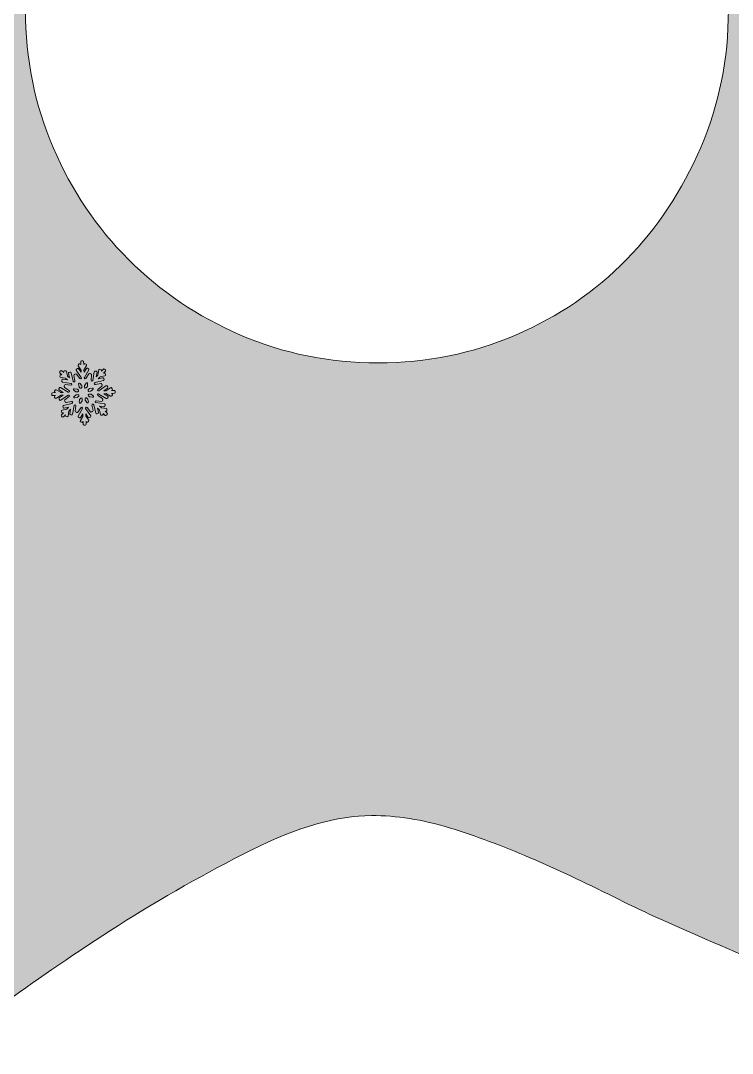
# Model space of a CAD drawing. Header units: millimetres. Extents: x 6 to 192, y -123 to -19.
# Drawn here: x 119.6 to 151.97, y -117.67 to -70.74 of the extents above; entities that cross this region are included whole.
import ezdxf

# ---------------------------------------------------------------- set-up
doc = ezdxf.new("R2010")
doc.units = ezdxf.units.MM
doc.header["$MEASUREMENT"] = 0
doc.layers.add('engraving', color=7, linetype='Continuous')
doc.layers.add('Layer 1', color=7, linetype='Continuous')

msp = doc.modelspace()

# ---------------------------------------------------------------- hatches: boundary and pattern name
at = {"layer": 'Layer 1'}
h = msp.add_hatch(color=2, dxfattribs=at)
h.dxf.hatch_style = 2
edge = h.paths.add_edge_path()
edge.add_spline(control_points=[(177.812, -93.85), (176.467, -94.657), (175.24, -95.279), (174.131, -95.716), (173.022, -96.154), (171.927, -96.439), (170.853, -96.573), (169.777, -96.709), (168.668, -96.691), (167.525, -96.523), (166.382, -96.356), (165.071, -96.069), (163.592, -95.665), (166.349, -92.372), (168.685, -88.49), (170.601, -84.018), (172.518, -79.547), (173.475, -74.992), (173.475, -70.352), (173.475, -65.108), (172.483, -60.184), (170.5, -55.578), (168.516, -50.974), (165.811, -46.956), (162.382, -43.527), (158.953, -40.098), (154.935, -37.393), (150.331, -35.409), (148.214, -34.498), (146.029, -33.798), (143.778, -33.306), (143.229, -31.368), (141.514, -29.909), (139.444, -29.751), (140.949, -28.636), (141.929, -26.852), (141.929, -24.835), (141.929, -21.455), (139.189, -18.715), (135.808, -18.715), (132.428, -18.715), (129.688, -21.455), (129.688, -24.835), (129.688, -26.852), (130.667, -28.636), (132.172, -29.751), (130.144, -29.906), (128.457, -31.31), (127.874, -33.19), (125.431, -33.686), (123.067, -34.425), (120.782, -35.409), (116.177, -37.393), (112.159, -40.098), (108.731, -43.527), (105.302, -46.956), (102.595, -50.974), (100.612, -55.578), (98.628, -60.184), (97.637, -65.108), (97.637, -70.352), (97.637, -75.395), (98.527, -80.102), (100.31, -84.472), (102.09, -88.843), (104.596, -92.74), (107.823, -96.17), (106.209, -97.516), (104.747, -98.809), (103.436, -100.053), (102.125, -101.298), (100.998, -102.39), (100.058, -103.33), (99.115, -104.272), (98.174, -105.347), (97.234, -106.557), (97.234, -106.557), (116.799, -116.844), (116.799, -116.844), (116.865, -116.844), (117.605, -116.322), (119.017, -115.28), (120.429, -114.237), (122.108, -113.095), (124.059, -111.851), (126.009, -110.607), (128.026, -109.464), (130.111, -108.423), (132.193, -107.38), (134.009, -106.86), (135.556, -106.86), (136.699, -106.86), (137.876, -107.044), (139.086, -107.414), (140.296, -107.783), (141.523, -108.237), (142.767, -108.776), (144.01, -109.313), (145.271, -109.901), (146.548, -110.541), (147.825, -111.178), (149.104, -111.767), (150.381, -112.306), (152.196, -113.112), (154.045, -113.884), (155.927, -114.625), (157.81, -115.364), (159.725, -115.986), (161.676, -116.491), (163.626, -116.995), (165.625, -117.331), (167.677, -117.499), (169.727, -117.666), (171.827, -117.583), (173.979, -117.247), (176.869, -116.776), (179.426, -116.07), (181.644, -115.129), (183.863, -114.187), (185.744, -113.247), (187.292, -112.306), (189.039, -111.162), (190.585, -109.951), (191.93, -108.674), (191.93, -108.674), (177.812, -93.85), (177.812, -93.85)], knot_values=[0, 0, 0, 0, 1, 1, 1, 2, 2, 2, 3, 3, 3, 4, 4, 4, 5, 5, 5, 6, 6, 6, 7, 7, 7, 8, 8, 8, 9, 9, 9, 10, 10, 10, 11, 11, 11, 12, 12, 12, 13, 13, 13, 14, 14, 14, 15, 15, 15, 16, 16, 16, 17, 17, 17, 18, 18, 18, 19, 19, 19, 20, 20, 20, 21, 21, 21, 22, 22, 22, 23, 23, 23, 24, 24, 24, 25, 25, 25, 26, 26, 26, 27, 27, 27, 28, 28, 28, 29, 29, 29, 30, 30, 30, 31, 31, 31, 32, 32, 32, 33, 33, 33, 34, 34, 34, 35, 35, 35, 36, 36, 36, 37, 37, 37, 38, 38, 38, 39, 39, 39, 40, 40, 40, 41, 41, 41, 42, 42, 42, 42], degree=3, periodic=1)
edge = h.paths.add_edge_path()
edge.add_spline(control_points=[(132.001, -24.835), (132.001, -22.736), (133.709, -21.028), (135.808, -21.028), (137.908, -21.028), (139.616, -22.736), (139.616, -24.835), (139.616, -26.935), (137.908, -28.643), (135.808, -28.643), (133.709, -28.643), (132.001, -26.935), (132.001, -24.835)], knot_values=[0, 0, 0, 0, 1, 1, 1, 2, 2, 2, 3, 3, 3, 4, 4, 4, 4], degree=3, periodic=1)
edge = h.paths.add_edge_path()
edge.add_spline(control_points=[(150.532, -76.504), (149.691, -78.455), (148.566, -80.152), (147.154, -81.597), (145.742, -83.044), (144.061, -84.186), (142.111, -85.026), (140.16, -85.867), (138.078, -86.286), (135.859, -86.286), (133.64, -86.286), (131.556, -85.867), (129.607, -85.026), (127.655, -84.186), (125.958, -83.044), (124.513, -81.597), (123.067, -80.152), (121.924, -78.455), (121.085, -76.504), (120.243, -74.555), (119.824, -72.47), (119.824, -70.252), (119.824, -68.033), (120.243, -65.95), (121.085, -63.999), (121.924, -62.05), (123.067, -60.369), (124.513, -58.957), (125.958, -57.545), (127.655, -56.42), (129.607, -55.578), (131.556, -54.738), (133.64, -54.318), (135.859, -54.318), (138.078, -54.318), (140.16, -54.738), (142.111, -55.578), (144.061, -56.42), (145.742, -57.545), (147.154, -58.957), (148.566, -60.369), (149.691, -62.05), (150.532, -63.999), (151.372, -65.95), (151.793, -68.033), (151.793, -70.252), (151.793, -72.47), (151.372, -74.555), (150.532, -76.504)], knot_values=[0, 0, 0, 0, 1, 1, 1, 2, 2, 2, 3, 3, 3, 4, 4, 4, 5, 5, 5, 6, 6, 6, 7, 7, 7, 8, 8, 8, 9, 9, 9, 10, 10, 10, 11, 11, 11, 12, 12, 12, 13, 13, 13, 14, 14, 14, 15, 15, 15, 16, 16, 16, 16], degree=3, periodic=1)

# ---------------------------------------------------------------- linework, layer by layer
at = {"layer": 'engraving', "lineweight": 0}
for points, knots in [([(123.904, -87.576), (123.903, -87.554), (123.885, -87.537), (123.863, -87.538), (123.863, -87.538), (123.737, -87.543), (123.737, -87.543), (123.737, -87.543), (123.76, -87.526), (123.76, -87.526), (123.778, -87.514), (123.782, -87.489), (123.77, -87.471), (123.77, -87.471), (123.74, -87.429), (123.74, -87.429), (123.728, -87.41), (123.703, -87.406), (123.685, -87.419), (123.685, -87.419), (123.506, -87.545), (123.506, -87.545), (123.499, -87.55), (123.492, -87.552), (123.484, -87.552), (123.484, -87.552), (123.388, -87.556), (123.388, -87.556), (123.388, -87.556), (123.558, -87.436), (123.558, -87.436), (123.576, -87.423), (123.58, -87.399), (123.568, -87.381), (123.568, -87.381), (123.538, -87.338), (123.538, -87.338), (123.526, -87.32), (123.501, -87.316), (123.483, -87.329), (123.483, -87.329), (123.157, -87.559), (123.157, -87.559), (123.151, -87.563), (123.143, -87.566), (123.136, -87.566), (123.136, -87.566), (123.134, -87.566), (123.134, -87.566), (123.095, -87.568), (123.077, -87.519), (123.108, -87.495), (123.108, -87.495), (123.303, -87.341), (123.303, -87.341), (123.32, -87.328), (123.323, -87.303), (123.31, -87.286), (123.31, -87.286), (123.304, -87.278), (123.304, -87.278), (123.3, -87.273), (123.297, -87.267), (123.296, -87.261), (123.296, -87.261), (123.294, -87.251), (123.294, -87.251), (123.29, -87.23), (123.269, -87.216), (123.248, -87.22), (123.248, -87.22), (123.001, -87.269), (123.001, -87.269), (122.963, -87.277), (122.938, -87.232), (122.964, -87.203), (122.964, -87.203), (122.968, -87.199), (122.968, -87.199), (122.973, -87.193), (122.98, -87.189), (122.988, -87.187), (122.988, -87.187), (123.366, -87.092), (123.366, -87.092), (123.387, -87.087), (123.4, -87.065), (123.395, -87.044), (123.395, -87.044), (123.382, -86.994), (123.382, -86.994), (123.377, -86.973), (123.356, -86.96), (123.334, -86.965), (123.334, -86.965), (123.136, -87.015), (123.136, -87.015), (123.136, -87.015), (123.204, -86.94), (123.204, -86.94), (123.21, -86.934), (123.216, -86.93), (123.224, -86.928), (123.224, -86.928), (123.431, -86.876), (123.431, -86.876), (123.453, -86.871), (123.465, -86.849), (123.46, -86.828), (123.46, -86.828), (123.448, -86.778), (123.448, -86.778), (123.442, -86.756), (123.421, -86.743), (123.4, -86.749), (123.4, -86.749), (123.373, -86.756), (123.373, -86.756), (123.373, -86.756), (123.461, -86.658), (123.461, -86.658), (123.476, -86.642), (123.475, -86.617), (123.459, -86.602), (123.459, -86.602), (123.422, -86.567), (123.422, -86.567), (123.405, -86.552), (123.38, -86.553), (123.365, -86.569), (123.365, -86.569), (123.28, -86.663), (123.28, -86.663), (123.28, -86.663), (123.285, -86.635), (123.285, -86.635), (123.289, -86.613), (123.275, -86.593), (123.253, -86.589), (123.253, -86.589), (123.203, -86.58), (123.203, -86.58), (123.181, -86.576), (123.16, -86.59), (123.157, -86.612), (123.157, -86.612), (123.119, -86.83), (123.119, -86.83), (123.117, -86.838), (123.114, -86.845), (123.109, -86.85), (123.109, -86.85), (123.044, -86.922), (123.044, -86.922), (123.044, -86.922), (123.08, -86.715), (123.08, -86.715), (123.083, -86.694), (123.069, -86.673), (123.048, -86.669), (123.048, -86.669), (122.997, -86.66), (122.997, -86.66), (122.976, -86.656), (122.955, -86.671), (122.951, -86.692), (122.951, -86.692), (122.882, -87.089), (122.882, -87.089), (122.881, -87.097), (122.877, -87.104), (122.872, -87.109), (122.872, -87.109), (122.872, -87.109), (122.872, -87.109), (122.846, -87.138), (122.799, -87.116), (122.804, -87.078), (122.804, -87.078), (122.834, -86.831), (122.834, -86.831), (122.836, -86.809), (122.821, -86.789), (122.799, -86.786), (122.799, -86.786), (122.79, -86.785), (122.79, -86.785), (122.784, -86.784), (122.778, -86.782), (122.773, -86.779), (122.773, -86.779), (122.765, -86.773), (122.765, -86.773), (122.746, -86.761), (122.721, -86.766), (122.709, -86.784), (122.709, -86.784), (122.571, -86.994), (122.571, -86.994), (122.55, -87.026), (122.5, -87.012), (122.498, -86.974), (122.498, -86.974), (122.498, -86.969), (122.498, -86.969), (122.498, -86.962), (122.499, -86.954), (122.503, -86.947), (122.503, -86.947), (122.704, -86.609), (122.704, -86.609), (122.715, -86.59), (122.709, -86.566), (122.691, -86.555), (122.691, -86.555), (122.647, -86.528), (122.647, -86.528), (122.628, -86.516), (122.604, -86.522), (122.592, -86.542), (122.592, -86.542), (122.488, -86.718), (122.488, -86.718), (122.488, -86.718), (122.484, -86.616), (122.484, -86.616), (122.483, -86.609), (122.485, -86.601), (122.489, -86.594), (122.489, -86.594), (122.599, -86.409), (122.599, -86.409), (122.61, -86.39), (122.604, -86.366), (122.586, -86.354), (122.586, -86.354), (122.542, -86.328), (122.542, -86.328), (122.523, -86.316), (122.499, -86.322), (122.487, -86.341), (122.487, -86.341), (122.473, -86.365), (122.473, -86.365), (122.473, -86.365), (122.468, -86.233), (122.468, -86.233), (122.467, -86.211), (122.449, -86.194), (122.427, -86.195), (122.427, -86.195), (122.376, -86.197), (122.376, -86.197), (122.354, -86.198), (122.337, -86.216), (122.338, -86.238), (122.338, -86.238), (122.343, -86.365), (122.343, -86.365), (122.343, -86.365), (122.327, -86.343), (122.327, -86.343), (122.315, -86.325), (122.29, -86.32), (122.272, -86.333), (122.272, -86.333), (122.23, -86.363), (122.23, -86.363), (122.212, -86.375), (122.208, -86.4), (122.22, -86.418), (122.22, -86.418), (122.346, -86.6), (122.346, -86.6), (122.351, -86.606), (122.353, -86.613), (122.353, -86.621), (122.353, -86.621), (122.357, -86.718), (122.357, -86.718), (122.357, -86.718), (122.239, -86.547), (122.239, -86.547), (122.226, -86.529), (122.201, -86.524), (122.183, -86.537), (122.183, -86.537), (122.142, -86.567), (122.142, -86.567), (122.124, -86.579), (122.119, -86.604), (122.132, -86.622), (122.132, -86.622), (122.361, -86.953), (122.361, -86.953), (122.365, -86.959), (122.367, -86.966), (122.368, -86.974), (122.368, -86.974), (122.368, -86.974), (122.368, -86.974), (122.369, -87.013), (122.32, -87.031), (122.296, -87), (122.296, -87), (122.146, -86.805), (122.146, -86.805), (122.133, -86.787), (122.107, -86.784), (122.09, -86.798), (122.09, -86.798), (122.083, -86.804), (122.083, -86.804), (122.078, -86.808), (122.072, -86.81), (122.066, -86.811), (122.066, -86.811), (122.056, -86.813), (122.056, -86.813), (122.035, -86.818), (122.021, -86.838), (122.025, -86.86), (122.025, -86.86), (122.074, -87.109), (122.074, -87.109), (122.082, -87.147), (122.036, -87.172), (122.008, -87.146), (122.008, -87.146), (122.006, -87.143), (122.006, -87.143), (122, -87.138), (121.996, -87.131), (121.995, -87.124), (121.995, -87.124), (121.9, -86.74), (121.9, -86.74), (121.894, -86.719), (121.873, -86.706), (121.851, -86.711), (121.851, -86.711), (121.802, -86.723), (121.802, -86.723), (121.781, -86.729), (121.768, -86.75), (121.773, -86.772), (121.773, -86.772), (121.823, -86.972), (121.823, -86.972), (121.823, -86.972), (121.749, -86.903), (121.749, -86.903), (121.744, -86.898), (121.74, -86.891), (121.738, -86.884), (121.738, -86.884), (121.686, -86.673), (121.686, -86.673), (121.68, -86.652), (121.659, -86.639), (121.638, -86.644), (121.638, -86.644), (121.588, -86.657), (121.588, -86.657), (121.567, -86.662), (121.554, -86.684), (121.559, -86.705), (121.559, -86.705), (121.566, -86.732), (121.566, -86.732), (121.566, -86.732), (121.471, -86.643), (121.471, -86.643), (121.455, -86.628), (121.429, -86.629), (121.414, -86.645), (121.414, -86.645), (121.38, -86.683), (121.38, -86.683), (121.365, -86.699), (121.366, -86.724), (121.382, -86.739), (121.382, -86.739), (121.475, -86.826), (121.475, -86.826), (121.475, -86.826), (121.448, -86.821), (121.448, -86.821), (121.426, -86.817), (121.405, -86.832), (121.402, -86.853), (121.402, -86.853), (121.393, -86.904), (121.393, -86.904), (121.389, -86.926), (121.403, -86.946), (121.425, -86.95), (121.425, -86.95), (121.64, -86.989), (121.64, -86.989), (121.648, -86.991), (121.655, -86.994), (121.66, -86.999), (121.66, -86.999), (121.732, -87.066), (121.732, -87.066), (121.732, -87.066), (121.528, -87.029), (121.528, -87.029), (121.506, -87.025), (121.486, -87.04), (121.482, -87.061), (121.482, -87.061), (121.473, -87.112), (121.473, -87.112), (121.469, -87.134), (121.483, -87.154), (121.505, -87.158), (121.505, -87.158), (121.897, -87.229), (121.897, -87.229), (121.905, -87.231), (121.911, -87.234), (121.917, -87.239), (121.917, -87.239), (121.919, -87.241), (121.919, -87.241), (121.947, -87.267), (121.925, -87.314), (121.887, -87.309), (121.887, -87.309), (121.643, -87.278), (121.643, -87.278), (121.621, -87.275), (121.601, -87.291), (121.598, -87.313), (121.598, -87.313), (121.597, -87.323), (121.597, -87.323), (121.596, -87.329), (121.594, -87.335), (121.591, -87.34), (121.591, -87.34), (121.585, -87.348), (121.585, -87.348), (121.573, -87.367), (121.578, -87.391), (121.596, -87.403), (121.596, -87.403), (121.806, -87.546), (121.806, -87.546), (121.838, -87.567), (121.824, -87.617), (121.786, -87.618), (121.786, -87.618), (121.781, -87.618), (121.781, -87.618), (121.773, -87.619), (121.765, -87.617), (121.758, -87.613), (121.758, -87.613), (121.424, -87.409), (121.424, -87.409), (121.405, -87.397), (121.38, -87.404), (121.369, -87.423), (121.369, -87.423), (121.343, -87.467), (121.343, -87.467), (121.332, -87.486), (121.338, -87.51), (121.356, -87.521), (121.356, -87.521), (121.532, -87.628), (121.532, -87.628), (121.532, -87.628), (121.432, -87.632), (121.432, -87.632), (121.424, -87.632), (121.416, -87.63), (121.41, -87.626), (121.41, -87.626), (121.226, -87.515), (121.226, -87.515), (121.208, -87.503), (121.183, -87.509), (121.172, -87.528), (121.172, -87.528), (121.145, -87.573), (121.145, -87.573), (121.134, -87.591), (121.14, -87.615), (121.159, -87.627), (121.159, -87.627), (121.183, -87.642), (121.183, -87.642), (121.183, -87.642), (121.053, -87.647), (121.053, -87.647), (121.031, -87.648), (121.014, -87.666), (121.015, -87.688), (121.015, -87.688), (121.017, -87.74), (121.017, -87.74), (121.018, -87.762), (121.036, -87.779), (121.058, -87.778), (121.058, -87.778), (121.184, -87.773), (121.184, -87.773), (121.184, -87.773), (121.161, -87.79), (121.161, -87.79), (121.143, -87.802), (121.139, -87.827), (121.151, -87.845), (121.151, -87.845), (121.181, -87.887), (121.181, -87.887), (121.193, -87.905), (121.218, -87.91), (121.236, -87.897), (121.236, -87.897), (121.415, -87.77), (121.415, -87.77), (121.421, -87.766), (121.429, -87.763), (121.437, -87.763), (121.437, -87.763), (121.533, -87.759), (121.533, -87.759), (121.533, -87.759), (121.363, -87.88), (121.363, -87.88), (121.345, -87.892), (121.341, -87.917), (121.353, -87.935), (121.353, -87.935), (121.382, -87.977), (121.382, -87.977), (121.395, -87.995), (121.42, -88), (121.438, -87.987), (121.438, -87.987), (121.764, -87.757), (121.764, -87.757), (121.77, -87.752), (121.778, -87.75), (121.785, -87.75), (121.785, -87.75), (121.787, -87.75), (121.787, -87.75), (121.826, -87.748), (121.843, -87.797), (121.813, -87.82), (121.813, -87.82), (121.618, -87.974), (121.618, -87.974), (121.601, -87.988), (121.598, -88.013), (121.611, -88.03), (121.611, -88.03), (121.617, -88.038), (121.617, -88.038), (121.621, -88.043), (121.623, -88.048), (121.625, -88.054), (121.625, -88.054), (121.627, -88.064), (121.627, -88.064), (121.631, -88.086), (121.652, -88.1), (121.673, -88.096), (121.673, -88.096), (121.92, -88.046), (121.92, -88.046), (121.958, -88.039), (121.983, -88.084), (121.957, -88.112), (121.957, -88.112), (121.953, -88.117), (121.953, -88.117), (121.948, -88.122), (121.941, -88.126), (121.933, -88.128), (121.933, -88.128), (121.555, -88.223), (121.555, -88.223), (121.534, -88.229), (121.521, -88.25), (121.526, -88.271), (121.526, -88.271), (121.539, -88.322), (121.539, -88.322), (121.544, -88.343), (121.565, -88.356), (121.587, -88.351), (121.587, -88.351), (121.785, -88.301), (121.785, -88.301), (121.785, -88.301), (121.717, -88.376), (121.717, -88.376), (121.711, -88.382), (121.705, -88.386), (121.697, -88.388), (121.697, -88.388), (121.49, -88.44), (121.49, -88.44), (121.468, -88.445), (121.455, -88.466), (121.461, -88.488), (121.461, -88.488), (121.473, -88.538), (121.473, -88.538), (121.478, -88.559), (121.5, -88.572), (121.521, -88.567), (121.521, -88.567), (121.548, -88.56), (121.548, -88.56), (121.548, -88.56), (121.46, -88.657), (121.46, -88.657), (121.445, -88.674), (121.446, -88.698), (121.462, -88.713), (121.462, -88.713), (121.499, -88.748), (121.499, -88.748), (121.515, -88.763), (121.541, -88.762), (121.556, -88.746), (121.556, -88.746), (121.641, -88.653), (121.641, -88.653), (121.641, -88.653), (121.636, -88.681), (121.636, -88.681), (121.632, -88.702), (121.646, -88.723), (121.668, -88.727), (121.668, -88.727), (121.718, -88.736), (121.718, -88.736), (121.74, -88.74), (121.76, -88.725), (121.764, -88.704), (121.764, -88.704), (121.802, -88.485), (121.802, -88.485), (121.804, -88.478), (121.807, -88.471), (121.812, -88.465), (121.812, -88.465), (121.877, -88.394), (121.877, -88.394), (121.877, -88.394), (121.841, -88.6), (121.841, -88.6), (121.837, -88.622), (121.852, -88.642), (121.873, -88.646), (121.873, -88.646), (121.923, -88.655), (121.923, -88.655), (121.945, -88.659), (121.966, -88.645), (121.97, -88.623), (121.97, -88.623), (122.039, -88.226), (122.039, -88.226), (122.04, -88.219), (122.043, -88.212), (122.049, -88.206), (122.049, -88.206), (122.049, -88.206), (122.049, -88.206), (122.075, -88.178), (122.122, -88.199), (122.117, -88.238), (122.117, -88.238), (122.087, -88.485), (122.087, -88.485), (122.085, -88.507), (122.1, -88.526), (122.122, -88.529), (122.122, -88.529), (122.131, -88.53), (122.131, -88.53), (122.137, -88.531), (122.143, -88.533), (122.148, -88.537), (122.148, -88.537), (122.156, -88.542), (122.156, -88.542), (122.175, -88.555), (122.199, -88.55), (122.212, -88.531), (122.212, -88.531), (122.35, -88.322), (122.35, -88.322), (122.371, -88.289), (122.421, -88.303), (122.423, -88.342), (122.423, -88.342), (122.423, -88.346), (122.423, -88.346), (122.423, -88.354), (122.421, -88.362), (122.418, -88.368), (122.418, -88.368), (122.217, -88.707), (122.217, -88.707), (122.206, -88.726), (122.212, -88.75), (122.23, -88.761), (122.23, -88.761), (122.274, -88.788), (122.274, -88.788), (122.293, -88.799), (122.317, -88.793), (122.329, -88.774), (122.329, -88.774), (122.433, -88.598), (122.433, -88.598), (122.433, -88.598), (122.437, -88.699), (122.437, -88.699), (122.438, -88.707), (122.436, -88.715), (122.432, -88.721), (122.432, -88.721), (122.322, -88.907), (122.322, -88.907), (122.311, -88.926), (122.317, -88.95), (122.335, -88.961), (122.335, -88.961), (122.379, -88.988), (122.379, -88.988), (122.398, -88.999), (122.422, -88.993), (122.434, -88.974), (122.434, -88.974), (122.448, -88.951), (122.448, -88.951), (122.448, -88.951), (122.453, -89.082), (122.453, -89.082), (122.454, -89.104), (122.472, -89.121), (122.494, -89.12), (122.494, -89.12), (122.545, -89.119), (122.545, -89.119), (122.567, -89.118), (122.584, -89.099), (122.583, -89.077), (122.583, -89.077), (122.578, -88.95), (122.578, -88.95), (122.578, -88.95), (122.593, -88.973), (122.593, -88.973), (122.606, -88.991), (122.631, -88.995), (122.649, -88.982), (122.649, -88.982), (122.691, -88.953), (122.691, -88.953), (122.709, -88.94), (122.713, -88.916), (122.701, -88.898), (122.701, -88.898), (122.575, -88.716), (122.575, -88.716), (122.57, -88.71), (122.568, -88.702), (122.568, -88.695), (122.568, -88.695), (122.564, -88.597), (122.564, -88.597), (122.564, -88.597), (122.682, -88.769), (122.682, -88.769), (122.695, -88.787), (122.72, -88.791), (122.738, -88.778), (122.738, -88.778), (122.779, -88.749), (122.779, -88.749), (122.797, -88.736), (122.802, -88.712), (122.789, -88.694), (122.789, -88.694), (122.56, -88.363), (122.56, -88.363), (122.556, -88.357), (122.554, -88.349), (122.553, -88.342), (122.553, -88.342), (122.553, -88.341), (122.553, -88.341), (122.552, -88.303), (122.601, -88.285), (122.624, -88.315), (122.624, -88.315), (122.775, -88.511), (122.775, -88.511), (122.788, -88.528), (122.814, -88.531), (122.831, -88.518), (122.831, -88.518), (122.838, -88.512), (122.838, -88.512), (122.843, -88.508), (122.849, -88.505), (122.855, -88.504), (122.855, -88.504), (122.864, -88.502), (122.864, -88.502), (122.886, -88.498), (122.9, -88.477), (122.896, -88.456), (122.896, -88.456), (122.847, -88.207), (122.847, -88.207), (122.839, -88.169), (122.884, -88.144), (122.913, -88.17), (122.913, -88.17), (122.915, -88.172), (122.915, -88.172), (122.921, -88.177), (122.925, -88.184), (122.926, -88.192), (122.926, -88.192), (123.021, -88.576), (123.021, -88.576), (123.027, -88.597), (123.048, -88.61), (123.07, -88.605), (123.07, -88.605), (123.119, -88.592), (123.119, -88.592), (123.14, -88.587), (123.153, -88.565), (123.148, -88.544), (123.148, -88.544), (123.098, -88.344), (123.098, -88.344), (123.098, -88.344), (123.172, -88.412), (123.172, -88.412), (123.177, -88.418), (123.181, -88.424), (123.183, -88.432), (123.183, -88.432), (123.235, -88.642), (123.235, -88.642), (123.24, -88.664), (123.262, -88.677), (123.283, -88.671), (123.283, -88.671), (123.333, -88.659), (123.333, -88.659), (123.354, -88.654), (123.367, -88.632), (123.362, -88.611), (123.362, -88.611), (123.355, -88.584), (123.355, -88.584), (123.355, -88.584), (123.45, -88.673), (123.45, -88.673), (123.466, -88.688), (123.492, -88.687), (123.507, -88.671), (123.507, -88.671), (123.541, -88.633), (123.541, -88.633), (123.556, -88.617), (123.555, -88.592), (123.539, -88.577), (123.539, -88.577), (123.446, -88.49), (123.446, -88.49), (123.446, -88.49), (123.473, -88.495), (123.473, -88.495), (123.495, -88.499), (123.515, -88.484), (123.519, -88.462), (123.519, -88.462), (123.528, -88.411), (123.528, -88.411), (123.532, -88.39), (123.518, -88.369), (123.496, -88.365), (123.496, -88.365), (123.281, -88.326), (123.281, -88.326), (123.273, -88.325), (123.266, -88.322), (123.261, -88.316), (123.261, -88.316), (123.189, -88.25), (123.189, -88.25), (123.189, -88.25), (123.393, -88.287), (123.393, -88.287), (123.415, -88.29), (123.435, -88.276), (123.439, -88.254), (123.439, -88.254), (123.448, -88.203), (123.448, -88.203), (123.452, -88.182), (123.438, -88.161), (123.416, -88.157), (123.416, -88.157), (123.024, -88.086), (123.024, -88.086), (123.016, -88.085), (123.009, -88.082), (123.004, -88.076), (123.004, -88.076), (123.002, -88.075), (123.002, -88.075), (122.974, -88.048), (122.996, -88.001), (123.034, -88.006), (123.034, -88.006), (123.278, -88.037), (123.278, -88.037), (123.3, -88.04), (123.32, -88.025), (123.323, -88.003), (123.323, -88.003), (123.324, -87.993), (123.324, -87.993), (123.325, -87.987), (123.327, -87.981), (123.33, -87.976), (123.33, -87.976), (123.336, -87.967), (123.336, -87.967), (123.348, -87.949), (123.343, -87.925), (123.325, -87.912), (123.325, -87.912), (123.115, -87.77), (123.115, -87.77), (123.083, -87.748), (123.097, -87.699), (123.135, -87.697), (123.135, -87.697), (123.14, -87.697), (123.14, -87.697), (123.148, -87.697), (123.156, -87.699), (123.162, -87.703), (123.162, -87.703), (123.497, -87.907), (123.497, -87.907), (123.516, -87.918), (123.541, -87.912), (123.552, -87.893), (123.552, -87.893), (123.578, -87.849), (123.578, -87.849), (123.589, -87.83), (123.583, -87.806), (123.565, -87.795), (123.565, -87.795), (123.389, -87.688), (123.389, -87.688), (123.389, -87.688), (123.489, -87.684), (123.489, -87.684), (123.497, -87.683), (123.504, -87.685), (123.511, -87.689), (123.511, -87.689), (123.695, -87.801), (123.695, -87.801), (123.713, -87.813), (123.738, -87.806), (123.749, -87.787), (123.749, -87.787), (123.776, -87.743), (123.776, -87.743), (123.787, -87.724), (123.781, -87.7), (123.762, -87.689), (123.762, -87.689), (123.738, -87.674), (123.738, -87.674), (123.738, -87.674), (123.868, -87.669), (123.868, -87.669), (123.89, -87.668), (123.907, -87.65), (123.906, -87.628), (123.906, -87.628), (123.904, -87.576), (123.904, -87.576)], [0, 0, 0, 0, 1, 1, 1, 2, 2, 2, 3, 3, 3, 4, 4, 4, 5, 5, 5, 6, 6, 6, 7, 7, 7, 8, 8, 8, 9, 9, 9, 10, 10, 10, 11, 11, 11, 12, 12, 12, 13, 13, 13, 14, 14, 14, 15, 15, 15, 16, 16, 16, 17, 17, 17, 18, 18, 18, 19, 19, 19, 20, 20, 20, 21, 21, 21, 22, 22, 22, 23, 23, 23, 24, 24, 24, 25, 25, 25, 26, 26, 26, 27, 27, 27, 28, 28, 28, 29, 29, 29, 30, 30, 30, 31, 31, 31, 32, 32, 32, 33, 33, 33, 34, 34, 34, 35, 35, 35, 36, 36, 36, 37, 37, 37, 38, 38, 38, 39, 39, 39, 40, 40, 40, 41, 41, 41, 42, 42, 42, 43, 43, 43, 44, 44, 44, 45, 45, 45, 46, 46, 46, 47, 47, 47, 48, 48, 48, 49, 49, 49, 50, 50, 50, 51, 51, 51, 52, 52, 52, 53, 53, 53, 54, 54, 54, 55, 55, 55, 56, 56, 56, 57, 57, 57, 58, 58, 58, 59, 59, 59, 60, 60, 60, 61, 61, 61, 62, 62, 62, 63, 63, 63, 64, 64, 64, 65, 65, 65, 66, 66, 66, 67, 67, 67, 68, 68, 68, 69, 69, 69, 70, 70, 70, 71, 71, 71, 72, 72, 72, 73, 73, 73, 74, 74, 74, 75, 75, 75, 76, 76, 76, 77, 77, 77, 78, 78, 78, 79, 79, 79, 80, 80, 80, 81, 81, 81, 82, 82, 82, 83, 83, 83, 84, 84, 84, 85, 85, 85, 86, 86, 86, 87, 87, 87, 88, 88, 88, 89, 89, 89, 90, 90, 90, 91, 91, 91, 92, 92, 92, 93, 93, 93, 94, 94, 94, 95, 95, 95, 96, 96, 96, 97, 97, 97, 98, 98, 98, 99, 99, 99, 100, 100, 100, 101, 101, 101, 102, 102, 102, 103, 103, 103, 104, 104, 104, 105, 105, 105, 106, 106, 106, 107, 107, 107, 108, 108, 108, 109, 109, 109, 110, 110, 110, 111, 111, 111, 112, 112, 112, 113, 113, 113, 114, 114, 114, 115, 115, 115, 116, 116, 116, 117, 117, 117, 118, 118, 118, 119, 119, 119, 120, 120, 120, 121, 121, 121, 122, 122, 122, 123, 123, 123, 124, 124, 124, 125, 125, 125, 126, 126, 126, 127, 127, 127, 128, 128, 128, 129, 129, 129, 130, 130, 130, 131, 131, 131, 132, 132, 132, 133, 133, 133, 134, 134, 134, 135, 135, 135, 136, 136, 136, 137, 137, 137, 138, 138, 138, 139, 139, 139, 140, 140, 140, 141, 141, 141, 142, 142, 142, 143, 143, 143, 144, 144, 144, 145, 145, 145, 146, 146, 146, 147, 147, 147, 148, 148, 148, 149, 149, 149, 150, 150, 150, 151, 151, 151, 152, 152, 152, 153, 153, 153, 154, 154, 154, 155, 155, 155, 156, 156, 156, 157, 157, 157, 158, 158, 158, 159, 159, 159, 160, 160, 160, 161, 161, 161, 162, 162, 162, 163, 163, 163, 164, 164, 164, 165, 165, 165, 166, 166, 166, 167, 167, 167, 168, 168, 168, 169, 169, 169, 170, 170, 170, 171, 171, 171, 172, 172, 172, 173, 173, 173, 174, 174, 174, 175, 175, 175, 176, 176, 176, 177, 177, 177, 178, 178, 178, 179, 179, 179, 180, 180, 180, 181, 181, 181, 182, 182, 182, 183, 183, 183, 184, 184, 184, 185, 185, 185, 186, 186, 186, 187, 187, 187, 188, 188, 188, 189, 189, 189, 190, 190, 190, 191, 191, 191, 192, 192, 192, 193, 193, 193, 194, 194, 194, 195, 195, 195, 196, 196, 196, 197, 197, 197, 198, 198, 198, 199, 199, 199, 200, 200, 200, 201, 201, 201, 202, 202, 202, 203, 203, 203, 204, 204, 204, 205, 205, 205, 206, 206, 206, 207, 207, 207, 208, 208, 208, 209, 209, 209, 210, 210, 210, 211, 211, 211, 212, 212, 212, 213, 213, 213, 214, 214, 214, 215, 215, 215, 216, 216, 216, 217, 217, 217, 218, 218, 218, 219, 219, 219, 220, 220, 220, 221, 221, 221, 222, 222, 222, 223, 223, 223, 224, 224, 224, 225, 225, 225, 226, 226, 226, 227, 227, 227, 228, 228, 228, 229, 229, 229, 230, 230, 230, 231, 231, 231, 232, 232, 232, 233, 233, 233, 234, 234, 234, 235, 235, 235, 236, 236, 236, 237, 237, 237, 238, 238, 238, 239, 239, 239, 240, 240, 240, 241, 241, 241, 242, 242, 242, 243, 243, 243, 244, 244, 244, 245, 245, 245, 246, 246, 246, 247, 247, 247, 248, 248, 248, 249, 249, 249, 250, 250, 250, 251, 251, 251, 252, 252, 252, 253, 253, 253, 254, 254, 254, 255, 255, 255, 256, 256, 256, 257, 257, 257, 258, 258, 258, 259, 259, 259, 260, 260, 260, 261, 261, 261, 262, 262, 262, 263, 263, 263, 264, 264, 264, 265, 265, 265, 266, 266, 266, 267, 267, 267, 268, 268, 268, 269, 269, 269, 270, 270, 270, 271, 271, 271, 272, 272, 272, 273, 273, 273, 274, 274, 274, 275, 275, 275, 276, 276, 276, 277, 277, 277, 278, 278, 278, 279, 279, 279, 280, 280, 280, 281, 281, 281, 282, 282, 282, 283, 283, 283, 284, 284, 284, 285, 285, 285, 286, 286, 286, 287, 287, 287, 288, 288, 288, 289, 289, 289, 290, 290, 290, 291, 291, 291, 292, 292, 292, 293, 293, 293, 294, 294, 294, 295, 295, 295, 296, 296, 296, 297, 297, 297, 298, 298, 298, 299, 299, 299, 300, 300, 300, 301, 301, 301, 302, 302, 302, 303, 303, 303, 304, 304, 304, 305, 305, 305, 306, 306, 306, 307, 307, 307, 308, 308, 308, 309, 309, 309, 310, 310, 310, 311, 311, 311, 312, 312, 312, 313, 313, 313, 314, 314, 314, 315, 315, 315, 316, 316, 316, 317, 317, 317, 318, 318, 318, 319, 319, 319, 320, 320, 320, 321, 321, 321, 322, 322, 322, 323, 323, 323, 324, 324, 324, 325, 325, 325, 326, 326, 326, 327, 327, 327, 328, 328, 328, 329, 329, 329, 330, 330, 330, 331, 331, 331, 332, 332, 332, 333, 333, 333, 334, 334, 334, 335, 335, 335, 336, 336, 336, 336]), ([(122.307, -87.229), (122.307, -87.229), (122.374, -87.315), (122.374, -87.315), (122.379, -87.321), (122.382, -87.329), (122.382, -87.338), (122.382, -87.338), (122.385, -87.405), (122.385, -87.405), (122.386, -87.44), (122.344, -87.46), (122.318, -87.435), (122.318, -87.435), (122.27, -87.391), (122.27, -87.391), (122.264, -87.385), (122.26, -87.377), (122.259, -87.369), (122.259, -87.369), (122.237, -87.26), (122.237, -87.26), (122.229, -87.219), (122.282, -87.195), (122.307, -87.229)], [0, 0, 0, 0, 1, 1, 1, 2, 2, 2, 3, 3, 3, 4, 4, 4, 5, 5, 5, 6, 6, 6, 7, 7, 7, 8, 8, 8, 8]), ([(122.515, -87.4), (122.515, -87.4), (122.513, -87.333), (122.513, -87.333), (122.512, -87.325), (122.514, -87.316), (122.519, -87.309), (122.519, -87.309), (122.58, -87.218), (122.58, -87.218), (122.603, -87.183), (122.657, -87.203), (122.652, -87.245), (122.652, -87.245), (122.639, -87.355), (122.639, -87.355), (122.638, -87.363), (122.634, -87.37), (122.629, -87.377), (122.629, -87.377), (122.584, -87.425), (122.584, -87.425), (122.56, -87.451), (122.517, -87.435), (122.515, -87.4)], [0, 0, 0, 0, 1, 1, 1, 2, 2, 2, 3, 3, 3, 4, 4, 4, 5, 5, 5, 6, 6, 6, 7, 7, 7, 8, 8, 8, 8]), ([(122.116, -87.598), (122.116, -87.598), (122.023, -87.535), (122.023, -87.535), (121.988, -87.511), (122.009, -87.457), (122.05, -87.462), (122.05, -87.462), (122.16, -87.476), (122.16, -87.476), (122.168, -87.477), (122.176, -87.481), (122.182, -87.487), (122.182, -87.487), (122.232, -87.533), (122.232, -87.533), (122.257, -87.557), (122.241, -87.601), (122.206, -87.602), (122.206, -87.602), (122.14, -87.605), (122.14, -87.605), (122.132, -87.605), (122.123, -87.602), (122.116, -87.598)], [0, 0, 0, 0, 1, 1, 1, 2, 2, 2, 3, 3, 3, 4, 4, 4, 5, 5, 5, 6, 6, 6, 7, 7, 7, 8, 8, 8, 8]), ([(122.243, -87.8), (122.243, -87.8), (122.197, -87.85), (122.197, -87.85), (122.191, -87.856), (122.184, -87.86), (122.175, -87.862), (122.175, -87.862), (122.066, -87.884), (122.066, -87.884), (122.025, -87.892), (122.001, -87.839), (122.034, -87.813), (122.034, -87.813), (122.122, -87.744), (122.122, -87.744), (122.128, -87.739), (122.136, -87.736), (122.145, -87.736), (122.145, -87.736), (122.212, -87.733), (122.212, -87.733), (122.247, -87.732), (122.266, -87.774), (122.243, -87.8)], [0, 0, 0, 0, 1, 1, 1, 2, 2, 2, 3, 3, 3, 4, 4, 4, 5, 5, 5, 6, 6, 6, 7, 7, 7, 8, 8, 8, 8]), ([(122.678, -87.516), (122.678, -87.516), (122.724, -87.466), (122.724, -87.466), (122.73, -87.46), (122.737, -87.455), (122.746, -87.454), (122.746, -87.454), (122.855, -87.432), (122.855, -87.432), (122.896, -87.424), (122.92, -87.476), (122.887, -87.502), (122.887, -87.502), (122.799, -87.571), (122.799, -87.571), (122.793, -87.577), (122.785, -87.58), (122.776, -87.58), (122.776, -87.58), (122.709, -87.582), (122.709, -87.582), (122.674, -87.584), (122.655, -87.542), (122.678, -87.516)], [0, 0, 0, 0, 1, 1, 1, 2, 2, 2, 3, 3, 3, 4, 4, 4, 5, 5, 5, 6, 6, 6, 7, 7, 7, 8, 8, 8, 8]), ([(122.805, -87.718), (122.805, -87.718), (122.898, -87.781), (122.898, -87.781), (122.932, -87.804), (122.912, -87.858), (122.871, -87.853), (122.871, -87.853), (122.761, -87.839), (122.761, -87.839), (122.753, -87.838), (122.745, -87.835), (122.739, -87.829), (122.739, -87.829), (122.689, -87.782), (122.689, -87.782), (122.664, -87.758), (122.68, -87.715), (122.715, -87.714), (122.715, -87.714), (122.781, -87.711), (122.781, -87.711), (122.789, -87.711), (122.798, -87.713), (122.805, -87.718)], [0, 0, 0, 0, 1, 1, 1, 2, 2, 2, 3, 3, 3, 4, 4, 4, 5, 5, 5, 6, 6, 6, 7, 7, 7, 8, 8, 8, 8]), ([(122.406, -87.916), (122.406, -87.916), (122.408, -87.983), (122.408, -87.983), (122.409, -87.991), (122.406, -87.999), (122.402, -88.006), (122.402, -88.006), (122.341, -88.098), (122.341, -88.098), (122.318, -88.133), (122.264, -88.113), (122.269, -88.071), (122.269, -88.071), (122.282, -87.961), (122.282, -87.961), (122.283, -87.953), (122.287, -87.945), (122.292, -87.939), (122.292, -87.939), (122.337, -87.89), (122.337, -87.89), (122.361, -87.864), (122.404, -87.88), (122.406, -87.916)], [0, 0, 0, 0, 1, 1, 1, 2, 2, 2, 3, 3, 3, 4, 4, 4, 5, 5, 5, 6, 6, 6, 7, 7, 7, 8, 8, 8, 8]), ([(122.613, -88.087), (122.613, -88.087), (122.547, -88.001), (122.547, -88.001), (122.542, -87.994), (122.539, -87.986), (122.539, -87.978), (122.539, -87.978), (122.536, -87.911), (122.536, -87.911), (122.535, -87.875), (122.577, -87.856), (122.603, -87.88), (122.603, -87.88), (122.651, -87.925), (122.651, -87.925), (122.657, -87.931), (122.661, -87.938), (122.662, -87.946), (122.662, -87.946), (122.684, -88.055), (122.684, -88.055), (122.692, -88.096), (122.639, -88.12), (122.613, -88.087)], [0, 0, 0, 0, 1, 1, 1, 2, 2, 2, 3, 3, 3, 4, 4, 4, 5, 5, 5, 6, 6, 6, 7, 7, 7, 8, 8, 8, 8])]:
    msp.add_open_spline(points, degree=3, knots=knots, dxfattribs=at)
at = {"layer": 'Layer 1', "lineweight": 0}
for points, knots in [([(177.812, -93.85), (176.467, -94.657), (175.24, -95.279), (174.131, -95.716), (173.022, -96.154), (171.927, -96.439), (170.853, -96.573), (169.777, -96.709), (168.668, -96.691), (167.525, -96.523), (166.382, -96.356), (165.071, -96.069), (163.592, -95.665), (166.349, -92.372), (168.685, -88.49), (170.601, -84.018), (172.518, -79.547), (173.475, -74.992), (173.475, -70.352), (173.475, -65.108), (172.483, -60.184), (170.5, -55.578), (168.516, -50.974), (165.811, -46.956), (162.382, -43.527), (158.953, -40.098), (154.935, -37.393), (150.331, -35.409), (148.214, -34.498), (146.029, -33.798), (143.778, -33.306), (143.229, -31.368), (141.514, -29.909), (139.444, -29.751), (140.949, -28.636), (141.929, -26.852), (141.929, -24.835), (141.929, -21.455), (139.189, -18.715), (135.808, -18.715), (132.428, -18.715), (129.688, -21.455), (129.688, -24.835), (129.688, -26.852), (130.667, -28.636), (132.172, -29.751), (130.144, -29.906), (128.457, -31.31), (127.874, -33.19), (125.431, -33.686), (123.067, -34.425), (120.782, -35.409), (116.177, -37.393), (112.159, -40.098), (108.731, -43.527), (105.302, -46.956), (102.595, -50.974), (100.612, -55.578), (98.628, -60.184), (97.637, -65.108), (97.637, -70.352), (97.637, -75.395), (98.527, -80.102), (100.31, -84.472), (102.09, -88.843), (104.596, -92.74), (107.823, -96.17), (106.209, -97.516), (104.747, -98.809), (103.436, -100.053), (102.125, -101.298), (100.998, -102.39), (100.058, -103.33), (99.115, -104.272), (98.174, -105.347), (97.234, -106.557), (97.234, -106.557), (116.799, -116.844), (116.799, -116.844), (116.865, -116.844), (117.605, -116.322), (119.017, -115.28), (120.429, -114.237), (122.108, -113.095), (124.059, -111.851), (126.009, -110.607), (128.026, -109.464), (130.111, -108.423), (132.193, -107.38), (134.009, -106.86), (135.556, -106.86), (136.699, -106.86), (137.876, -107.044), (139.086, -107.414), (140.296, -107.783), (141.523, -108.237), (142.767, -108.776), (144.01, -109.313), (145.271, -109.901), (146.548, -110.541), (147.825, -111.178), (149.104, -111.767), (150.381, -112.306), (152.196, -113.112), (154.045, -113.884), (155.927, -114.625), (157.81, -115.364), (159.725, -115.986), (161.676, -116.491), (163.626, -116.995), (165.625, -117.331), (167.677, -117.499), (169.727, -117.666), (171.827, -117.583), (173.979, -117.247), (176.869, -116.776), (179.426, -116.07), (181.644, -115.129), (183.863, -114.187), (185.744, -113.247), (187.292, -112.306), (189.039, -111.162), (190.585, -109.951), (191.93, -108.674), (191.93, -108.674), (177.812, -93.85), (177.812, -93.85)], [0, 0, 0, 0, 1, 1, 1, 2, 2, 2, 3, 3, 3, 4, 4, 4, 5, 5, 5, 6, 6, 6, 7, 7, 7, 8, 8, 8, 9, 9, 9, 10, 10, 10, 11, 11, 11, 12, 12, 12, 13, 13, 13, 14, 14, 14, 15, 15, 15, 16, 16, 16, 17, 17, 17, 18, 18, 18, 19, 19, 19, 20, 20, 20, 21, 21, 21, 22, 22, 22, 23, 23, 23, 24, 24, 24, 25, 25, 25, 26, 26, 26, 27, 27, 27, 28, 28, 28, 29, 29, 29, 30, 30, 30, 31, 31, 31, 32, 32, 32, 33, 33, 33, 34, 34, 34, 35, 35, 35, 36, 36, 36, 37, 37, 37, 38, 38, 38, 39, 39, 39, 40, 40, 40, 41, 41, 41, 42, 42, 42, 42]), ([(150.532, -76.504), (149.691, -78.455), (148.566, -80.152), (147.154, -81.597), (145.742, -83.044), (144.061, -84.186), (142.111, -85.026), (140.16, -85.867), (138.078, -86.286), (135.859, -86.286), (133.64, -86.286), (131.556, -85.867), (129.607, -85.026), (127.655, -84.186), (125.958, -83.044), (124.513, -81.597), (123.067, -80.152), (121.924, -78.455), (121.085, -76.504), (120.243, -74.555), (119.824, -72.47), (119.824, -70.252), (119.824, -68.033), (120.243, -65.95), (121.085, -63.999), (121.924, -62.05), (123.067, -60.369), (124.513, -58.957), (125.958, -57.545), (127.655, -56.42), (129.607, -55.578), (131.556, -54.738), (133.64, -54.318), (135.859, -54.318), (138.078, -54.318), (140.16, -54.738), (142.111, -55.578), (144.061, -56.42), (145.742, -57.545), (147.154, -58.957), (148.566, -60.369), (149.691, -62.05), (150.532, -63.999), (151.372, -65.95), (151.793, -68.033), (151.793, -70.252), (151.793, -72.47), (151.372, -74.555), (150.532, -76.504)], [0, 0, 0, 0, 1, 1, 1, 2, 2, 2, 3, 3, 3, 4, 4, 4, 5, 5, 5, 6, 6, 6, 7, 7, 7, 8, 8, 8, 9, 9, 9, 10, 10, 10, 11, 11, 11, 12, 12, 12, 13, 13, 13, 14, 14, 14, 15, 15, 15, 16, 16, 16, 16])]:
    msp.add_open_spline(points, degree=3, knots=knots, dxfattribs=at)

doc.saveas('drawing.dxf')
